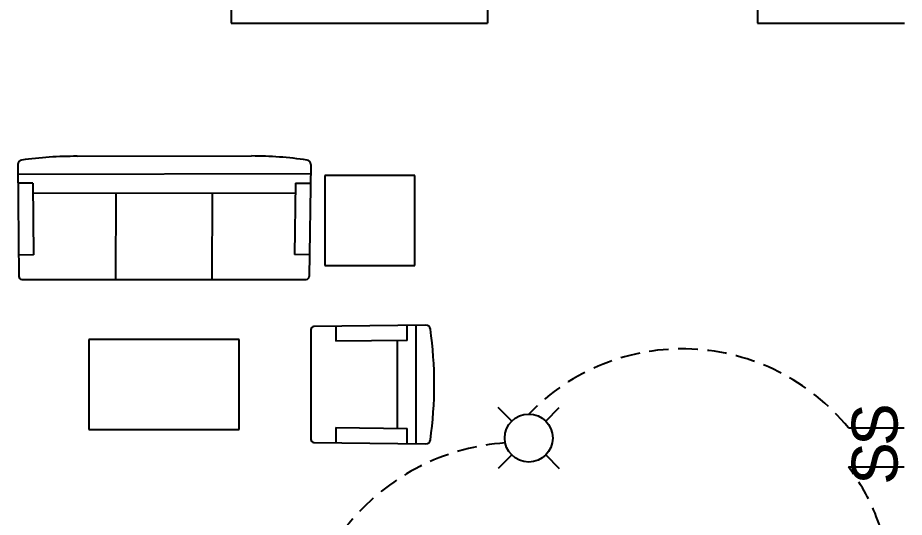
# Model space of a CAD drawing. Header units: feet. Extents: x 15180 to 17114, y 6067 to 8094.
# Drawn here: x 16160.5 to 16450.4, y 6303.5 to 6466.9 of the extents above; entities that cross this region are included whole.
import ezdxf

# ---------------------------------------------------------------- set-up
doc = ezdxf.new("R2010")
doc.units = ezdxf.units.FT
doc.linetypes.add('HIDDEN', pattern=[9.525, 6.35, -3.175])
for name, color, linetype in [('Electrical', 50, 'Continuous'), ('Electrical Hidden', 120, 'HIDDEN'), ('freecads.com', 7, 'Continuous')]:
    doc.layers.add(name, color=color, linetype=linetype)
doc.styles.get("Standard").update_dxf_attribs({"font": 'arial.ttf'})

# ---------------------------------------------------------------- blocks, each defined once
blk = doc.blocks.new('*U143')
at = {"layer": 'Electrical'}
blk.add_line((-2.22, -2.22), (2.22, 2.22), dxfattribs=at)
blk = doc.blocks.new('*U144')
at = {"layer": 'Electrical', "color": 0, "linetype": 'ByBlock', "lineweight": -2, "transparency": 16777216}
for p, rotation in [((12970.18, 6151.56), 90.00000000000001), ((12970.18, 6136.04), 180), ((12985.7, 6136.04), 270)]:
    blk.add_blockref('*U143', p, dxfattribs=dict(at, rotation=rotation))
blk.add_blockref('*U143', (12985.7, 6151.56), dxfattribs=at)

msp = doc.modelspace()

# ---------------------------------------------------------------- linework, layer by layer
for p, q in [((16230.302, 6580.97), (16230.302, 6465.074)), ((16314.162, 6475.377), (16314.162, 6465.074)), ((16402.45, 6475.225), (16402.45, 6465.074)), ((16230.302, 6465.074), (16240.302, 6465.074)), ((16240.302, 6465.074), (16314.162, 6465.074)), ((16402.45, 6465.074), (16450.515, 6465.074))]:
    msp.add_line(p, q)
at = {"layer": 'Electrical', "color": 6}
for p, q in [((16432.154, 6332.731), (16450.355, 6332.731)), ((16432.154, 6319.997), (16450.355, 6319.997))]:
    msp.add_line(p, q, dxfattribs=at)
at = {"layer": 'Electrical'}
msp.add_circle((16327.613, 6329.434), 7.837, dxfattribs=at)
at = {"layer": 'Electrical Hidden'}
for centre, radius, start, end in [((16377.872, 6288.675), 69.911, 39.0631, 135.96326), ((16324.885, 6255.317), 72.667, 93.89774, 264.27778), ((16380.363, 6280.12), 65.365, 203.0264, 37.59517)]:
    msp.add_arc(centre, radius, start, end, dxfattribs=at)
at = {"layer": 'freecads.com'}
for p, q in [((16179.896, 6421.565), (16236.981, 6421.668)), ((16160.493, 6418.858), (16160.835, 6382.257)), ((16256.368, 6418.85), (16255.818, 6382.251)), ((16256.323, 6415.8), (16160.523, 6415.628)), ((16290.415, 6415.314), (16260.902, 6415.314)), ((16260.902, 6415.314), (16260.902, 6385.801)), ((16290.415, 6385.801), (16290.415, 6415.314)), ((16165.469, 6412.752), (16160.549, 6412.766)), ((16165.469, 6412.752), (16165.687, 6389.387)), ((16251.358, 6412.773), (16251.006, 6389.409)), ((16251.358, 6412.773), (16256.277, 6412.759)), ((16165.499, 6409.489), (16251.311, 6409.642)), ((16192.589, 6381.367), (16192.67, 6409.676)), ((16224.058, 6381.278), (16224.139, 6409.587)), ((16160.768, 6389.401), (16165.687, 6389.387)), ((16255.925, 6389.395), (16251.006, 6389.409)), ((16260.902, 6385.801), (16290.415, 6385.801)), ((16161.816, 6381.282), (16254.832, 6381.282)), ((16256.387, 6364.919), (16256.387, 6328.987)), ((16293.959, 6366.349), (16257.359, 6365.902)), ((16264.503, 6365.989), (16264.503, 6361.07)), ((16287.868, 6361.355), (16287.868, 6366.274)), ((16290.819, 6327.596), (16290.819, 6366.31)), ((16232.918, 6361.709), (16183.729, 6361.709)), ((16183.729, 6361.709), (16183.729, 6332.196)), ((16232.918, 6332.196), (16232.918, 6361.709)), ((16287.868, 6361.355), (16264.503, 6361.07)), ((16284.67, 6332.59), (16284.67, 6361.316)), ((16264.503, 6332.836), (16287.868, 6332.551)), ((16264.503, 6332.836), (16264.503, 6327.916)), ((16287.868, 6327.632), (16287.868, 6332.551)), ((16183.729, 6332.196), (16232.918, 6332.196)), ((16257.359, 6328.004), (16293.959, 6327.557))]:
    msp.add_line(p, q, dxfattribs=at)
for centre, radius, start, end in [((16161.968, 6418.872), 1.476, 97.93761, 180.53565), ((16179.53, 6292.918), 128.648, 89.83696, 97.93761), ((16236.615, 6293.02), 128.648, 81.73631, 89.83696), ((16254.893, 6418.872), 1.476, 359.13827, 81.73631), ((16161.818, 6382.266), 0.984, 180.53565, 269.83696), ((16254.834, 6382.266), 0.984, 269.83696, 359.13827), ((16257.371, 6364.919), 0.984, 90.69869, 180), ((16293.977, 6364.873), 1.476, 8.10065, 90.69869), ((16168.073, 6346.953), 128.648, 351.89935, 8.10065), ((16257.371, 6328.987), 0.984, 180, 269.30131), ((16293.977, 6329.033), 1.476, 269.30131, 351.89935)]:
    msp.add_arc(centre, radius, start, end, dxfattribs=at)

# ---------------------------------------------------------------- block references
at = {"layer": 'Electrical'}
msp.add_blockref('*U144', (3349.676, 185.636), dxfattribs=at)

# ---------------------------------------------------------------- texts
at = {"layer": 'Electrical', "color": 6, "char_height": 15, "attachment_point": 1, "rotation": 90}
for insert in [(16433.251, 6326.845), (16433.251, 6314.111)]:
    msp.add_mtext_dynamic_manual_height_columns('S', width=32.74745, gutter_width=12.5, heights=[0], dxfattribs=dict(at, insert=insert))

doc.saveas('drawing.dxf')
